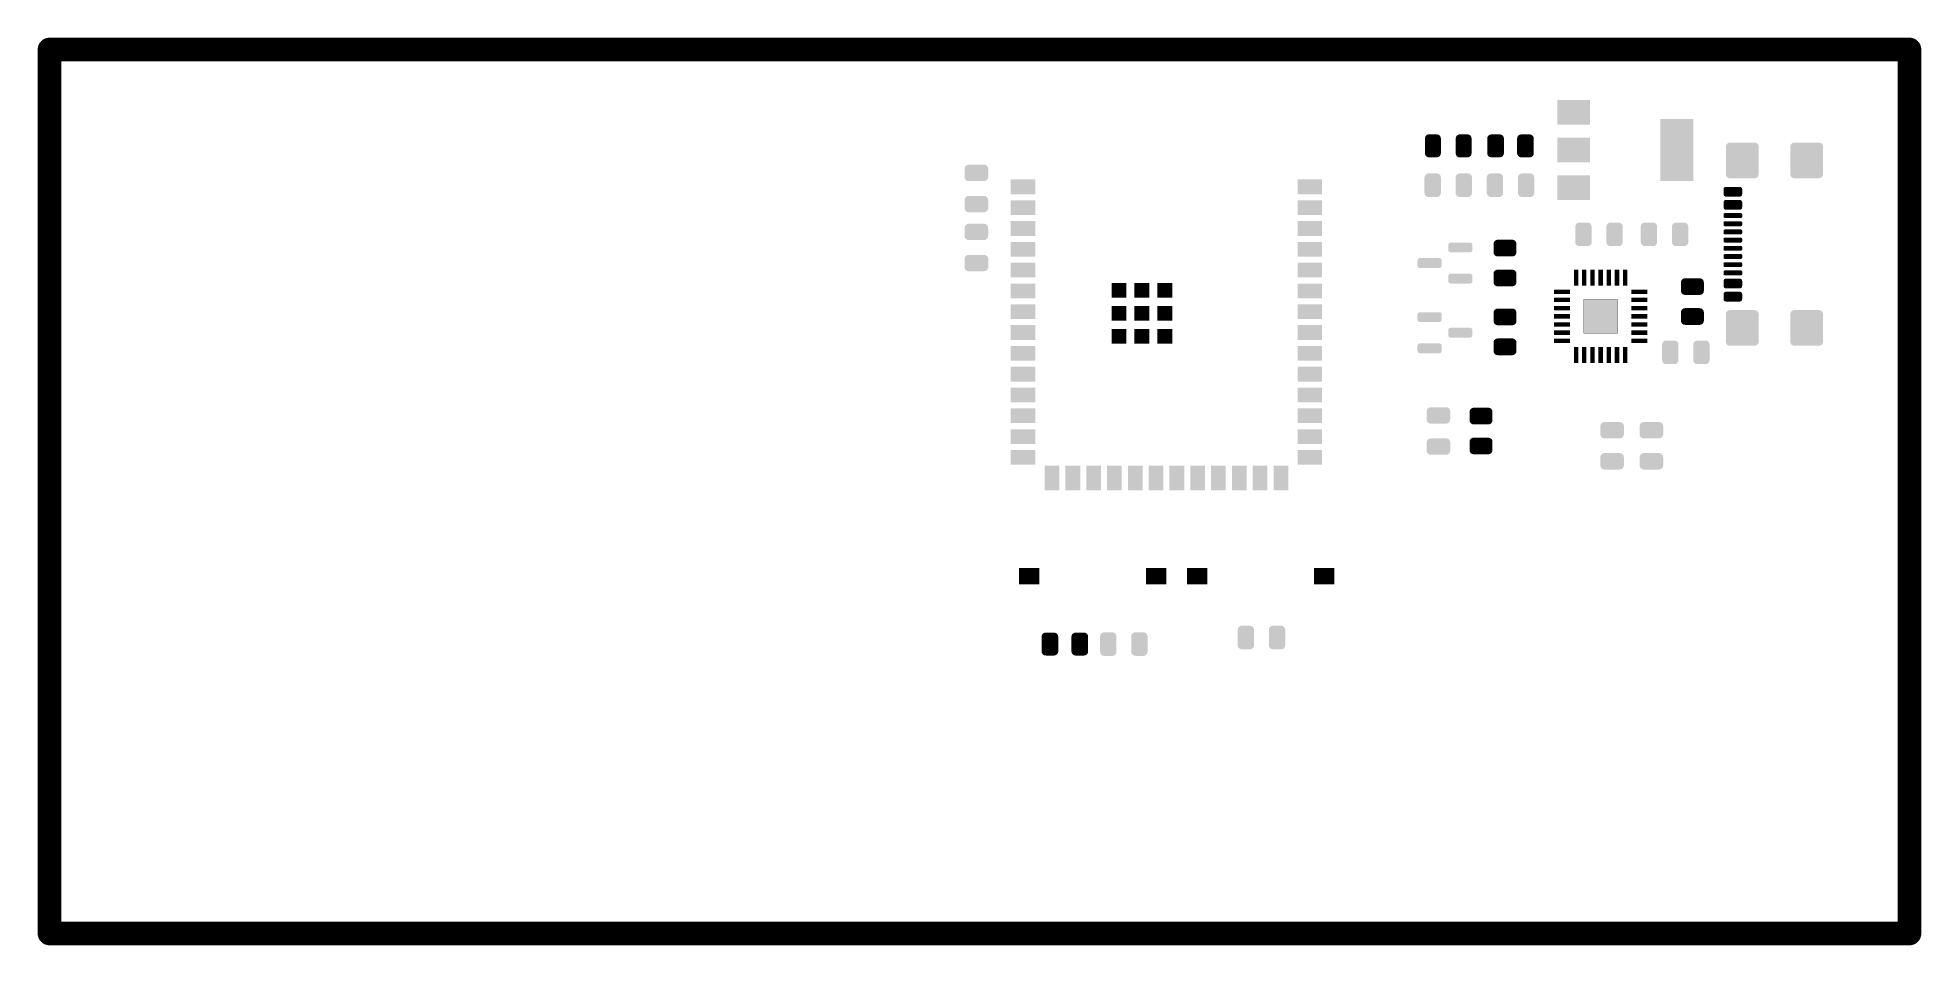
# Model space of a CAD drawing. Header units: millimetres. Extents: x 35 to 150, y -102 to -47.
import ezdxf

# ---------------------------------------------------------------- set-up
doc = ezdxf.new("R2010")
doc.units = ezdxf.units.MM
doc.layers.get('0').update_dxf_attribs({"color": 3, "linetype": 'CONTINUOUS', "lineweight": 100})
doc.layers.add('Aniversario-PCBWAY-B_Paste.gbr', color=8, linetype='CONTINUOUS', lineweight=100)

# ---------------------------------------------------------------- blocks, each defined once
blk = doc.blocks.new('D31')
at = {"lineweight": 0}
blk.add_solid([(-0.135, -0.495), (0.135, -0.495), (-0.135, 0.495), (0.135, 0.495)], dxfattribs=at)
blk = doc.blocks.new('D30')
at = {"lineweight": 0}
blk.add_solid([(-0.495, -0.135), (0.495, -0.135), (-0.495, 0.135), (0.495, 0.135)], dxfattribs=at)
blk = doc.blocks.new('D29')
at = {"lineweight": 0}
blk.add_solid([(-0.625, -0.5), (0.625, -0.5), (-0.625, 0.5), (0.625, 0.5)], dxfattribs=at)
blk = doc.blocks.new('D28')
at = {"lineweight": 0}
h = blk.add_hatch(color=256, dxfattribs=at)
edge = h.paths.add_edge_path()
edge.add_arc((0.75, 0.84), 0.25, 0, 90)
edge.add_line((0.75, 1.09), (-0.75, 1.09))
edge.add_arc((-0.75, 0.84), 0.25, 90, 180)
edge.add_line((-1, 0.84), (-1, -0.84))
edge.add_arc((-0.75, -0.84), 0.25, 180, -90)
edge.add_line((-0.75, -1.09), (0.75, -1.09))
edge.add_arc((0.75, -0.84), 0.25, -90, 0)
edge.add_line((1, -0.84), (1, 0.84))
blk = doc.blocks.new('D27')
at = {"lineweight": 0}
h = blk.add_hatch(color=256, dxfattribs=at)
edge = h.paths.add_edge_path()
edge.add_arc((0.5, 0.07), 0.075, 0, 90)
edge.add_line((0.5, 0.15), (-0.5, 0.15))
edge.add_arc((-0.5, 0.07), 0.075, 90, 180)
edge.add_line((-0.57, 0.07), (-0.57, -0.07))
edge.add_arc((-0.5, -0.07), 0.075, 180, -90)
edge.add_line((-0.5, -0.15), (0.5, -0.15))
edge.add_arc((0.5, -0.07), 0.075, -90, 0)
edge.add_line((0.57, -0.07), (0.57, 0.07))
blk = doc.blocks.new('D26')
at = {"lineweight": 0}
h = blk.add_hatch(color=256, dxfattribs=at)
edge = h.paths.add_edge_path()
edge.add_arc((0.42, 0.15), 0.15, 0, 90)
edge.add_line((0.42, 0.3), (-0.42, 0.3))
edge.add_arc((-0.42, 0.15), 0.15, 90, 180)
edge.add_line((-0.57, 0.15), (-0.57, -0.15))
edge.add_arc((-0.42, -0.15), 0.15, 180, -90)
edge.add_line((-0.42, -0.3), (0.42, -0.3))
edge.add_arc((0.42, -0.15), 0.15, -90, 0)
edge.add_line((0.57, -0.15), (0.57, 0.15))
blk = doc.blocks.new('D25')
at = {"lineweight": 0}
blk.add_solid([(-0.45, -0.45), (0.45, -0.45), (-0.45, 0.45), (0.45, 0.45)], dxfattribs=at)
blk = doc.blocks.new('D24')
at = {"lineweight": 0}
blk.add_solid([(-0.45, -0.75), (0.45, -0.75), (-0.45, 0.75), (0.45, 0.75)], dxfattribs=at)
blk = doc.blocks.new('D23')
at = {"lineweight": 0}
blk.add_solid([(-0.75, -0.45), (0.75, -0.45), (-0.75, 0.45), (0.75, 0.45)], dxfattribs=at)
blk = doc.blocks.new('D22')
at = {"lineweight": 0}
blk.add_solid([(-1, -1.9), (1, -1.9), (-1, 1.9), (1, 1.9)], dxfattribs=at)
blk = doc.blocks.new('D21')
at = {"lineweight": 0}
blk.add_solid([(-1, -0.75), (1, -0.75), (-1, 0.75), (1, 0.75)], dxfattribs=at)
blk = doc.blocks.new('D18')
at = {"lineweight": 0}
h = blk.add_hatch(color=256, dxfattribs=at)
edge = h.paths.add_edge_path()
edge.add_arc((0.24, 0.46), 0.244, 0, 90)
edge.add_line((0.24, 0.7), (-0.24, 0.7))
edge.add_arc((-0.24, 0.46), 0.244, 90, 180)
edge.add_line((-0.49, 0.46), (-0.49, -0.46))
edge.add_arc((-0.24, -0.46), 0.244, 180, -90)
edge.add_line((-0.24, -0.7), (0.24, -0.7))
edge.add_arc((0.24, -0.46), 0.244, -90, 0)
edge.add_line((0.49, -0.46), (0.49, 0.46))
blk = doc.blocks.new('D17')
at = {"lineweight": 0}
h = blk.add_hatch(color=256, dxfattribs=at)
edge = h.paths.add_edge_path()
edge.add_arc((0.45, 0.26), 0.25, 0, 90)
edge.add_line((0.45, 0.51), (-0.45, 0.51))
edge.add_arc((-0.45, 0.26), 0.25, 90, 180)
edge.add_line((-0.7, 0.26), (-0.7, -0.26))
edge.add_arc((-0.45, -0.26), 0.25, 180, -90)
edge.add_line((-0.45, -0.51), (0.45, -0.51))
edge.add_arc((0.45, -0.26), 0.25, -90, 0)
edge.add_line((0.7, -0.26), (0.7, 0.26))
blk = doc.blocks.new('D16')
at = {"lineweight": 0}
h = blk.add_hatch(color=256, dxfattribs=at)
edge = h.paths.add_edge_path()
edge.add_arc((0.59, 0.15), 0.15, 0, 90)
edge.add_line((0.59, 0.3), (-0.59, 0.3))
edge.add_arc((-0.59, 0.15), 0.15, 90, 180)
edge.add_line((-0.74, 0.15), (-0.74, -0.15))
edge.add_arc((-0.59, -0.15), 0.15, 180, -90)
edge.add_line((-0.59, -0.3), (0.59, -0.3))
edge.add_arc((0.59, -0.15), 0.15, -90, 0)
edge.add_line((0.74, -0.15), (0.74, 0.15))
blk = doc.blocks.new('D14')
at = {"lineweight": 0}
h = blk.add_hatch(color=256, dxfattribs=at)
edge = h.paths.add_edge_path()
edge.add_arc((0.47, 0.25), 0.25, 0, 90)
edge.add_line((0.47, 0.5), (-0.47, 0.5))
edge.add_arc((-0.47, 0.25), 0.25, 90, 180)
edge.add_line((-0.72, 0.25), (-0.72, -0.25))
edge.add_arc((-0.47, -0.25), 0.25, 180, -90)
edge.add_line((-0.47, -0.5), (0.47, -0.5))
edge.add_arc((0.47, -0.25), 0.25, -90, 0)
edge.add_line((0.72, -0.25), (0.72, 0.25))
blk = doc.blocks.new('D13')
at = {"lineweight": 0}
h = blk.add_hatch(color=256, dxfattribs=at)
edge = h.paths.add_edge_path()
edge.add_arc((0.25, 0.47), 0.25, 0, 90)
edge.add_line((0.25, 0.72), (-0.25, 0.72))
edge.add_arc((-0.25, 0.47), 0.25, 90, 180)
edge.add_line((-0.5, 0.47), (-0.5, -0.47))
edge.add_arc((-0.25, -0.47), 0.25, 180, -90)
edge.add_line((-0.25, -0.72), (0.25, -0.72))
edge.add_arc((0.25, -0.47), 0.25, -90, 0)
edge.add_line((0.5, -0.47), (0.5, 0.47))
blk = doc.blocks.new('D101')
at = {"lineweight": 0}
h = blk.add_hatch(color=256, dxfattribs=at)
edge = h.paths.add_edge_path()
edge.add_arc((0.26, 0.45), 0.25, 0, 90)
edge.add_line((0.26, 0.7), (-0.26, 0.7))
edge.add_arc((-0.26, 0.45), 0.25, 90, 180)
edge.add_line((-0.51, 0.45), (-0.51, -0.45))
edge.add_arc((-0.26, -0.45), 0.25, 180, -90)
edge.add_line((-0.26, -0.7), (0.26, -0.7))
edge.add_arc((0.26, -0.45), 0.25, -90, 0)
edge.add_line((0.51, -0.45), (0.51, 0.45))

msp = doc.modelspace()

# ---------------------------------------------------------------- hatches: boundary and pattern name
at = {"layer": 'Aniversario-PCBWAY-B_Paste.gbr', "lineweight": 0}
msp.add_hatch(color=256, dxfattribs=at).paths.add_polyline_path([(129.11232, -64.98902), (131.1678, -64.98902), (131.1678, -62.93354), (129.11232, -62.93354)])

# ---------------------------------------------------------------- linework, layer by layer
for points, const_width in [([(148.98798, -47.68396), (35.47364, -47.68396)], 1.45), ([(35.47364, -47.68396), (35.47364, -101.6202)], 1.45), ([(148.98798, -101.6202), (148.98798, -47.68396)], 1.45), ([(129.11232, -62.93354), (129.11232, -64.98902)], 0.01), ([(131.1678, -62.93354), (129.11232, -62.93354)], 0.01), ([(131.1678, -64.98902), (131.1678, -62.93354)], 0.01), ([(129.11232, -64.98902), (131.1678, -64.98902)], 0.01), ([(35.47364, -101.6202), (148.98798, -101.6202)], 1.45)]:
    msp.add_lwpolyline(points, dxfattribs=dict(at, const_width=const_width))
for points, const_width in [([(35.83614, -47.68396, 1), (35.11114, -47.68396, 1)], 0.725), ([(35.83614, -47.68396, 1), (35.11114, -47.68396, 1)], 0.725), ([(149.35048, -47.68396, 1), (148.62548, -47.68396, 1)], 0.725), ([(149.35048, -47.68396, 1), (148.62548, -47.68396, 1)], 0.725), ([(129.11482, -62.93354, 1), (129.10982, -62.93354, 1)], 0.005), ([(129.11482, -62.93354, 1), (129.10982, -62.93354, 1)], 0.005), ([(131.1703, -62.93354, 1), (131.1653, -62.93354, 1)], 0.005), ([(131.1703, -62.93354, 1), (131.1653, -62.93354, 1)], 0.005), ([(129.11482, -64.98902, 1), (129.10982, -64.98902, 1)], 0.005), ([(129.11482, -64.98902, 1), (129.10982, -64.98902, 1)], 0.005), ([(131.1703, -64.98902, 1), (131.1653, -64.98902, 1)], 0.005), ([(131.1703, -64.98902, 1), (131.1653, -64.98902, 1)], 0.005), ([(35.83614, -101.6202, 1), (35.11114, -101.6202, 1)], 0.725), ([(35.83614, -101.6202, 1), (35.11114, -101.6202, 1)], 0.725), ([(149.35048, -101.6202, 1), (148.62548, -101.6202, 1)], 0.725), ([(149.35048, -101.6202, 1), (148.62548, -101.6202, 1)], 0.725)]:
    msp.add_lwpolyline(points, format="xyb", close=True, dxfattribs=dict(at, const_width=const_width))

# ---------------------------------------------------------------- block references
for name, p in [('D21', (128.49006, -51.51128)), ('D18', (119.90256, -53.56128)), ('D18', (121.77756, -53.56128)), ('D101', (123.72756, -53.56128)), ('D101', (125.55256, -53.56128)), ('D22', (134.79006, -53.81128)), ('D21', (128.49006, -53.81128)), ('D28', (138.78506, -54.45128)), ('D28', (142.71506, -54.45128)), ('D14', (92.04006, -55.21128)), ('D23', (94.89006, -56.06128)), ('D23', (112.39006, -56.06128)), ('D13', (119.89006, -55.96128)), ('D13', (121.79006, -55.96128)), ('D13', (123.69006, -55.96128)), ('D13', (125.59006, -55.96128)), ('D21', (128.49006, -56.11128)), ('D26', (138.21006, -56.36128)), ('D14', (92.04006, -57.11128)), ('D23', (94.89006, -57.33128)), ('D23', (112.39006, -57.33128)), ('D26', (138.21006, -57.16128)), ('D26', (138.21006, -57.16128)), ('D14', (92.04006, -58.81128)), ('D23', (94.89006, -58.60128)), ('D23', (112.39006, -58.60128)), ('D13', (129.09006, -58.96128)), ('D13', (130.99006, -58.96128)), ('D13', (133.09006, -58.96128)), ('D13', (134.99006, -58.96128)), ('D27', (138.21006, -57.81128)), ('D27', (138.21006, -58.31128)), ('D23', (94.89006, -59.87128)), ('D23', (112.39006, -59.87128)), ('D16', (121.57756, -59.76128)), ('D17', (124.30256, -59.79878)), ('D27', (138.21006, -58.81128)), ('D27', (138.21006, -59.31128)), ('D27', (138.21006, -59.81128)), ('D14', (92.04006, -60.71128)), ('D23', (94.89006, -61.14128)), ('D23', (112.39006, -61.14128)), ('D16', (119.70256, -60.71128)), ('D27', (138.21006, -60.31128)), ('D27', (138.21006, -60.81128)), ('D23', (94.89006, -62.41128)), ('D25', (100.74006, -62.38128)), ('D25', (102.14006, -62.38128)), ('D25', (103.54006, -62.38128)), ('D23', (112.39006, -62.41128)), ('D16', (121.57756, -61.66128)), ('D17', (124.30256, -61.62378)), ('D31', (128.64006, -61.60128)), ('D31', (129.14006, -61.60128)), ('D31', (129.64006, -61.60128)), ('D31', (130.14006, -61.60128)), ('D31', (130.64006, -61.60128)), ('D31', (131.14006, -61.60128)), ('D31', (131.64006, -61.60128)), ('D17', (135.74006, -62.14878)), ('D26', (138.21006, -61.96128)), ('D26', (138.21006, -61.96128)), ('D27', (138.21006, -61.31128)), ('D30', (127.78006, -62.46128)), ('D30', (127.78006, -62.96128)), ('D30', (132.50006, -62.46128)), ('D30', (132.50006, -62.96128)), ('D26', (138.21006, -62.76128)), ('D26', (138.21006, -62.76128)), ('D23', (94.89006, -63.68128)), ('D25', (100.74006, -63.78128)), ('D25', (102.14006, -63.78128)), ('D25', (103.54006, -63.78128)), ('D23', (112.39006, -63.68128)), ('D16', (119.70256, -64.01128)), ('D17', (124.30256, -63.99878)), ('D30', (127.78006, -63.46128)), ('D30', (127.78006, -63.96128)), ('D30', (127.78006, -64.46128)), ('D30', (132.50006, -63.46128)), ('D30', (132.50006, -63.96128)), ('D30', (132.50006, -64.46128)), ('D17', (135.74006, -63.97378)), ('D28', (138.78506, -64.67128)), ('D28', (142.71506, -64.67128)), ('D23', (94.89006, -64.95128)), ('D25', (100.74006, -65.18128)), ('D25', (102.14006, -65.18128)), ('D25', (103.54006, -65.18128)), ('D23', (112.39006, -64.95128)), ('D16', (121.57756, -64.96128)), ('D17', (124.30256, -65.82378)), ('D30', (127.78006, -64.96128)), ('D30', (127.78006, -65.46128)), ('D30', (132.50006, -64.96128)), ('D30', (132.50006, -65.46128)), ('D13', (134.39006, -66.16128)), ('D13', (136.29006, -66.16128)), ('D23', (94.89006, -66.22128)), ('D23', (112.39006, -66.22128)), ('D16', (119.70256, -65.91128)), ('D31', (128.64006, -66.32128)), ('D31', (129.14006, -66.32128)), ('D31', (129.64006, -66.32128)), ('D31', (130.14006, -66.32128)), ('D31', (130.64006, -66.32128)), ('D31', (131.14006, -66.32128)), ('D31', (131.64006, -66.32128)), ('D23', (94.89006, -67.49128)), ('D23', (112.39006, -67.49128)), ('D23', (94.89006, -68.76128)), ('D23', (112.39006, -68.76128)), ('D23', (94.89006, -70.03128)), ('D23', (112.39006, -70.03128)), ('D14', (120.24006, -70.01128)), ('D17', (122.84006, -70.04878)), ('D23', (94.89006, -71.30128)), ('D23', (112.39006, -71.30128)), ('D14', (130.84006, -70.91128)), ('D14', (133.24006, -70.91128)), ('D23', (94.89006, -72.57128)), ('D23', (112.39006, -72.57128)), ('D14', (120.24006, -71.91128)), ('D17', (122.84006, -71.87378)), ('D14', (130.84006, -72.81128)), ('D14', (133.24006, -72.81128)), ('D24', (96.65506, -73.82128)), ('D24', (97.92506, -73.82128)), ('D24', (99.19506, -73.82128)), ('D24', (100.46506, -73.82128)), ('D24', (101.73506, -73.82128)), ('D24', (103.00506, -73.82128)), ('D24', (104.27506, -73.82128)), ('D24', (105.54506, -73.82128)), ('D24', (106.81506, -73.82128)), ('D24', (108.08506, -73.82128)), ('D24', (109.35506, -73.82128)), ('D24', (110.62506, -73.82128)), ('D29', (95.26506, -79.81128)), ('D29', (103.01506, -79.81128)), ('D29', (105.51506, -79.81128)), ('D29', (113.26506, -79.81128)), ('D101', (96.52756, -83.96128)), ('D101', (98.35256, -83.96128)), ('D13', (100.09006, -83.96128)), ('D13', (101.99006, -83.96128)), ('D13', (108.49006, -83.56128)), ('D13', (110.39006, -83.56128))]:
    msp.add_blockref(name, p, dxfattribs=at)

doc.saveas('drawing.dxf')
